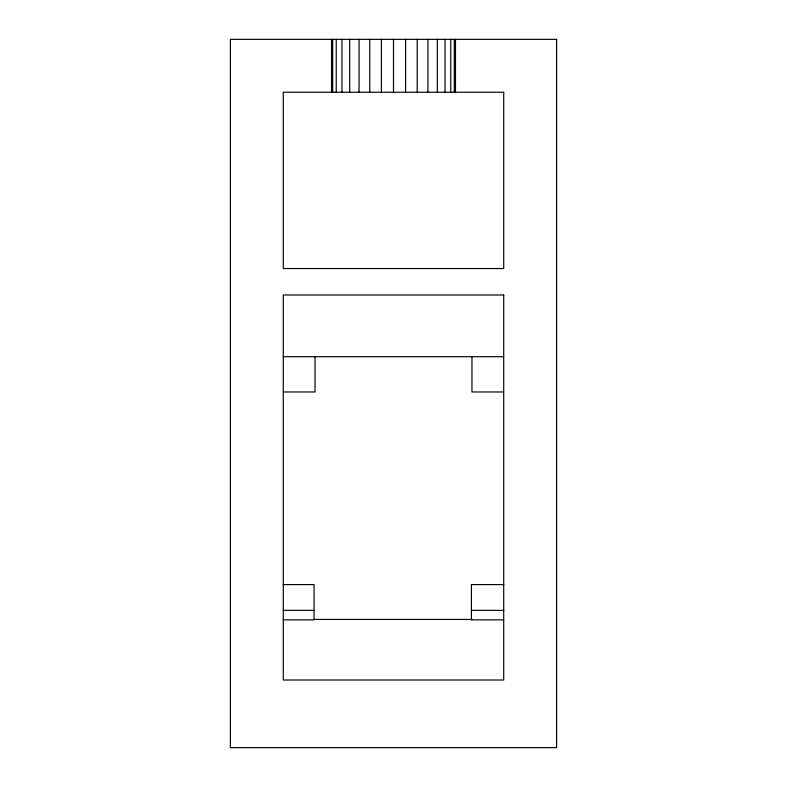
<?xml version="1.0" encoding="UTF-8"?>
<svg xmlns="http://www.w3.org/2000/svg" width="787" height="787" viewBox="0 0 787 787"><rect width="100%" height="100%" fill="white"/><g stroke="black" fill="none" stroke-linecap="round" stroke-linejoin="round"><path stroke-width="1.18" d="M283.29 356.708L503.71 356.708M283.29 391.975L315.036 391.975L315.036 356.708M503.71 391.975L471.964 391.975L471.964 356.708M283.29 584.593L314.043 584.593L314.043 619.851L283.29 619.851M503.71 584.593L471.413 584.593L471.413 619.851L503.71 619.851M283.29 610.368L314.043 610.368M471.413 610.368L503.71 610.368M313.905 619.438L471.866 619.438M455.476 39.35L455.476 92.246M454.286 39.35L454.286 92.246M450.764 39.35L450.764 92.246M445.029 39.35L445.029 92.246M437.326 39.35L437.326 92.246M427.931 39.35L427.931 92.246M417.218 39.35L417.218 92.246M405.59 39.35L405.59 92.246M393.5 39.35L393.5 92.246M381.41 39.35L381.41 92.246M369.782 39.35L369.782 92.246M359.069 39.35L359.069 92.246M349.674 39.35L349.674 92.246M341.971 39.35L341.971 92.246M336.236 39.35L336.236 92.246M332.714 39.35L332.714 92.246M331.524 39.35L331.524 92.246M556.606 39.35L230.394 39.35L230.394 747.65L556.606 747.65L556.606 39.35M503.71 92.246L283.29 92.246L283.29 268.544L503.71 268.544L503.71 92.246M503.71 294.997L283.29 294.997L283.29 680.007L503.71 680.007L503.71 294.997"/></g></svg>
